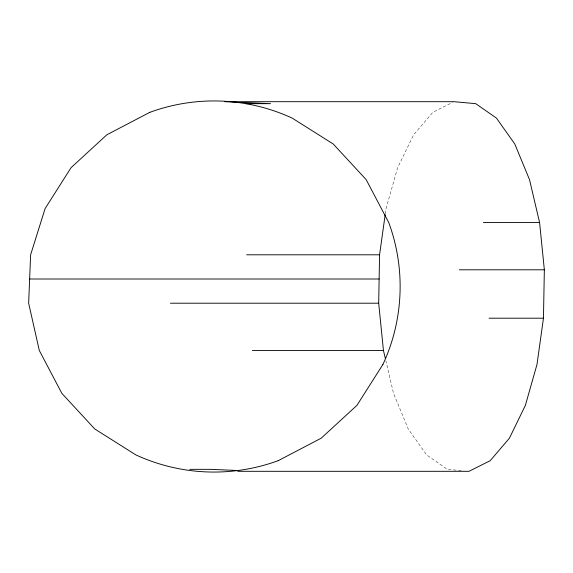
<?xml version="1.0" encoding="UTF-8"?>
<svg xmlns="http://www.w3.org/2000/svg" width="573" height="573" viewBox="0 0 573 573"><rect width="100%" height="100%" fill="white"/><g stroke="black" fill="none" stroke-linecap="round" stroke-linejoin="round"><path stroke-width="0.43" stroke-dasharray="2.87 2.15" d="M385.307 213.793L386.044 208.558L397.655 167.631L413.62 134.805L432.851 112.308L452.462 102.481M461.193 470.598L447.312 469.337L426.584 454.898L408.241 428.991L393.529 393.372L385.865 360.761"/><path stroke-width="0.86" d="M385.264 358.189L383.444 350.468L378.689 303.203L379.57 254.799L385.185 214.667M237.752 471.307L469.008 471.307L490.187 460.692L509.418 438.195L525.384 405.369L536.994 364.442L543.462 318.201L544.35 269.797L539.587 222.532L529.509 179.628L514.798 144.009L496.454 118.102L475.726 103.663L454.031 101.693L224.63 101.693L270.556 103.663L245.81 103.663M382.922 364.442L356.936 405.369L321.209 438.195L278.177 460.692M149.861 112.308L106.822 134.805L71.095 167.631L45.109 208.558L30.627 254.799L28.65 303.203L39.301 350.468L61.863 393.372L94.789 428.991L135.844 454.898A195.844 190.974 -90 0 0 278.17 460.678M483.325 222.532L539.587 222.532M246.655 254.799L379.57 254.799M459.374 269.797L544.35 269.797M29.638 279.001L379.133 279.001M170.417 303.203L378.689 303.203M489.055 318.201L543.462 318.201M252.385 350.468L383.444 350.468M189.735 469.337L210.406 469.337L236.019 470.433M382.914 364.435A180.867 176.377 -90 0 0 388.738 222.532L366.168 179.628L333.242 144.009L292.187 118.102A195.844 190.974 -90 0 0 149.861 112.322"/></g></svg>
